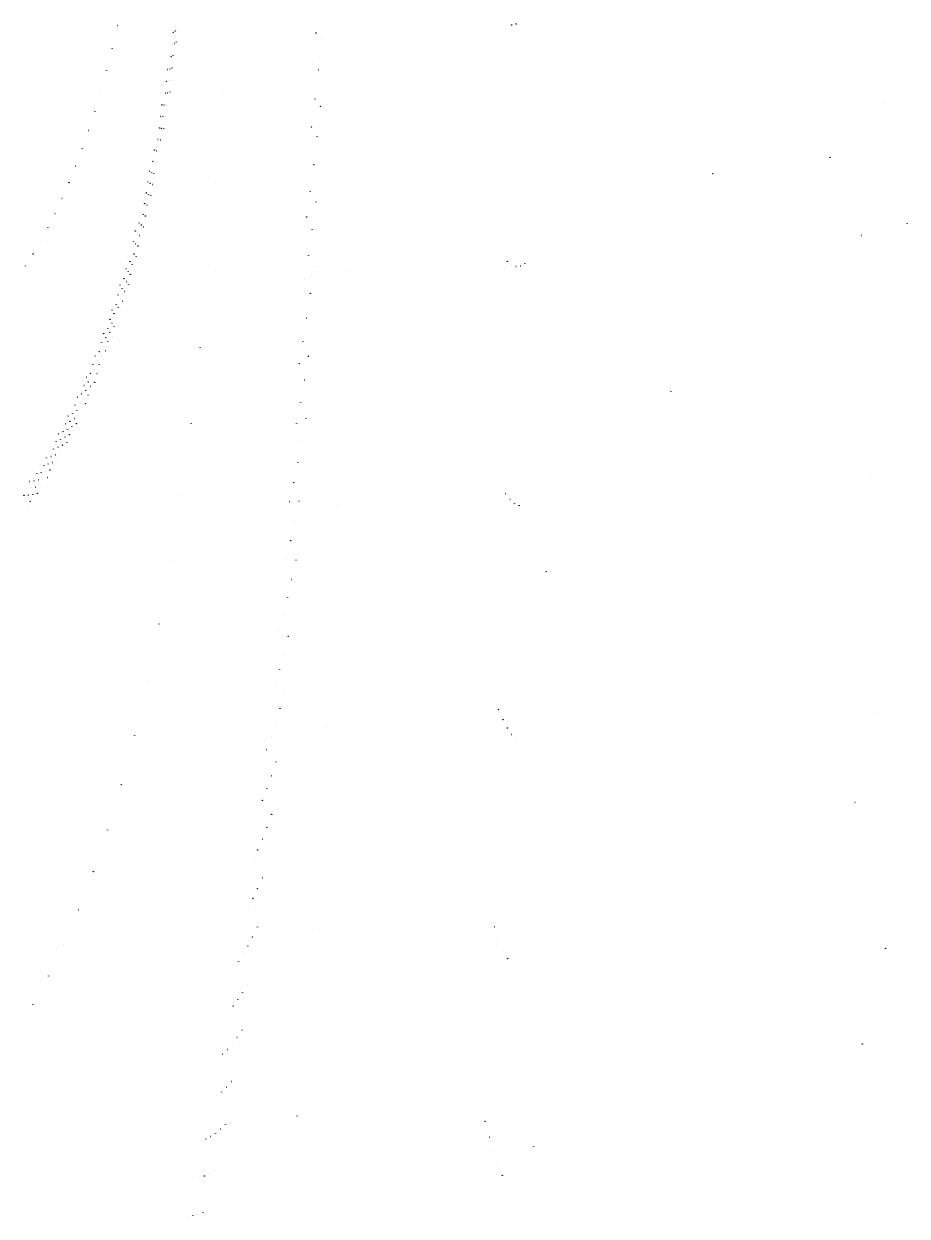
# Model space of a CAD drawing. Header units: millimetres. Extents: x -303 to 487, y -6672 to 12151.
# Drawn here: x 8.4 to 116.2, y -198.1 to -52.7 of the extents above; entities that cross this region are included whole.
import ezdxf

# ---------------------------------------------------------------- set-up
doc = ezdxf.new("R2010")
doc.units = ezdxf.units.MM
for name, color, linetype in [('Orb_10_28_1.00810_1000', 10, 'Continuous'), ('Orb_10_28_1.00891_1000', 1, 'Continuous'), ('Orb_10_28_1.00892_1000', 2, 'Continuous'), ('Orb_10_28_1.00893_1000', 3, 'Continuous'), ('Orb_10_28_1.00894_1000', 4, 'Continuous'), ('Orb_10_28_1.00895_1000', 5, 'Continuous'), ('Orb_10_28_1.00896_1000', 6, 'Continuous'), ('Orb_10_28_1.00897_1000', 7, 'Continuous'), ('Orb_10_28_1.00898_1000', 8, 'Continuous'), ('Orb_10_28_1.00899_1000', 9, 'Continuous')]:
    doc.layers.add(name, color=color, linetype=linetype)

msp = doc.modelspace()

# ---------------------------------------------------------------- linework, layer by layer
at = {"layer": 'Orb_10_28_1.00810_1000'}
for centre in [(19.81, -52.94, 188.63), (19.17, -55.73, 188.43), (18.49, -58.4, 188.22), (17.79, -60.96, 187.99), (32.59, -60.99, 379.26), (17.06, -63.41, 187.76), (16.31, -65.74, 187.53), (15.53, -67.97, 187.3), (106.74, -69.02, -2839.3), (14.73, -70.09, 187.1), (13.91, -72.11, 186.92), (31.82, -71.96, 379), (13.07, -74.04, 186.77), (12.21, -75.86, 186.65), (116.15, -77.06, 1607.21), (11.34, -77.6, 186.59), (10.44, -79.24, 186.57), (9.53, -80.8, 186.62), (8.61, -82.28, 186.72), (30.93, -82.38, 378.42), (47.77, -82.91, 641.09), (29.92, -92.24, 377.54), (28.81, -101.51, 376.43), (27.6, -110.22, 375.12), (46.71, -111.64, 640), (26.3, -118.35, 373.68), (72.11, -119.55, 1012.7), (24.91, -125.94, 372.16), (23.44, -132.98, 370.6), (21.9, -139.5, 369.05), (45.33, -138.44, 637.52), (20.29, -145.52, 367.57), (18.61, -151.06, 366.19), (16.88, -156.14, 364.96), (15.1, -160.79, 363.91), (43.66, -163.22, 633.85), (13.28, -165.02, 363.1), (11.41, -168.86, 362.54), (9.5, -172.32, 362.27), (41.72, -185.95, 629.21), (70.57, -189.64, 1008.36)]:
    msp.add_circle(centre, 0.01, dxfattribs=at)
at = {"layer": 'Orb_10_28_1.00891_1000'}
for centre in [(26.61, -53.77, 219.01), (43.65, -57.37, 466.01), (25.96, -58.3, 218.72), (25.25, -62.63, 218.35), (24.5, -66.76, 217.89), (23.71, -70.7, 217.38), (22.88, -74.45, 216.81), (42.91, -76.3, 466.01), (22, -78.01, 216.22), (21.09, -81.4, 215.6), (67.38, -81.7, 831.72), (20.14, -84.61, 214.98), (19.16, -87.65, 214.37), (18.14, -90.52, 213.79), (17.1, -93.25, 213.24), (41.98, -94.19, 465.16), (16.03, -95.82, 212.74), (14.93, -98.26, 212.3), (87.32, -97.6, -2482.73), (13.81, -100.56, 211.94), (12.66, -102.73, 211.66), (11.5, -104.78, 211.48), (10.31, -106.72, 211.4), (9.11, -108.55, 211.44), (40.84, -110.99, 463.54), (39.52, -126.68, 461.27), (66.32, -136.37, 830.57), (38.03, -141.24, 458.47), (36.38, -154.7, 455.24), (34.59, -167.07, 451.71), (32.66, -178.4, 448), (64.67, -186.58, 825.48), (30.61, -188.74, 444.2), (28.45, -198.14, 440.44)]:
    msp.add_circle(centre, 0.01, dxfattribs=at)
at = {"layer": 'Orb_10_28_1.00892_1000'}
for centre in [(67.92, -52.88, 833.33), (26.49, -55.26, 219.32), (25.82, -59.75, 219), (25.1, -64.04, 218.6), (43.51, -65.33, 467.28), (24.33, -68.13, 218.12), (92.44, -71.02, -2546.27), (23.53, -72.03, 217.58), (22.68, -75.74, 217), (21.79, -79.27, 216.39), (20.86, -82.61, 215.77), (42.69, -83.95, 466.92), (19.9, -85.78, 215.14), (18.91, -88.78, 214.53), (17.88, -91.62, 213.95), (16.83, -94.31, 213.41), (15.74, -96.85, 212.92), (14.64, -99.25, 212.5), (13.5, -101.52, 212.16), (41.67, -101.51, 465.73), (12.35, -103.66, 211.9), (11.17, -105.69, 211.75), (9.98, -107.6, 211.7), (8.76, -109.4, 211.77), (67.19, -110.02, 834.32), (40.45, -117.95, 463.81), (39.06, -133.26, 461.29), (37.5, -147.44, 458.27), (109.8, -147.71, 1427.59), (35.78, -160.51, 454.87), (65.83, -162.87, 831.1), (33.92, -172.51, 451.22), (31.94, -183.48, 447.42), (29.83, -193.47, 443.59)]:
    msp.add_circle(centre, 0.01, dxfattribs=at)
at = {"layer": 'Orb_10_28_1.00893_1000'}
for centre in [(44.04, -53.85, 468.23), (26.36, -56.75, 219.62), (25.67, -61.2, 219.28), (24.94, -65.45, 218.84), (24.16, -69.5, 218.34), (23.34, -73.36, 217.78), (43.34, -73.2, 468.4), (22.47, -77.02, 217.19), (110.56, -78.56, 1431.66), (21.57, -80.51, 216.56), (67.9, -82.14, 837.04), (20.63, -83.81, 215.93), (19.66, -86.94, 215.3), (18.65, -89.91, 214.69), (42.44, -91.5, 467.68), (17.61, -92.71, 214.12), (16.55, -95.36, 213.59), (15.46, -97.87, 213.11), (14.34, -100.24, 212.71), (13.19, -102.48, 212.39), (12.03, -104.59, 212.15), (10.84, -106.58, 212.03), (9.64, -108.47, 212.01), (41.33, -108.7, 466.17), (8.42, -110.24, 212.12), (40.04, -124.77, 463.97), (66.85, -137.6, 835.86), (38.57, -139.7, 461.2), (36.93, -153.5, 457.98), (35.15, -166.19, 454.43), (33.23, -177.82, 450.67), (31.19, -188.43, 446.81), (65.18, -188.51, 830.65), (29.03, -198.08, 442.96)]:
    msp.add_circle(centre, 0.01, dxfattribs=at)
at = {"layer": 'Orb_10_28_1.00894_1000'}
for centre in [(26.88, -53.62, 220.19), (68.45, -52.75, 838.64), (26.23, -58.23, 219.91), (43.92, -61.93, 469.58), (25.52, -62.64, 219.54), (24.78, -66.84, 219.08), (23.98, -70.85, 218.55), (23.14, -74.67, 217.98), (22.27, -78.3, 217.36), (43.14, -80.97, 469.37), (21.35, -81.74, 216.73), (20.4, -85, 216.09), (19.41, -88.09, 215.46), (18.39, -91.02, 214.86), (17.34, -93.79, 214.29), (16.27, -96.41, 213.76), (15.16, -98.88, 213.3), (42.15, -98.94, 468.3), (14.03, -101.22, 212.92), (12.88, -103.42, 212.62), (11.71, -105.51, 212.41), (10.51, -107.48, 212.31), (9.3, -109.33, 212.33), (67.72, -110.75, 839.66), (40.96, -115.77, 466.48), (39.59, -131.47, 464.02), (38.05, -146.01, 461.02), (36.35, -159.42, 457.62), (66.35, -164.37, 836.36), (34.5, -171.74, 453.93), (110.69, -177.15, 1439.81), (32.52, -183, 450.08), (30.42, -193.25, 446.17)]:
    msp.add_circle(centre, 0.01, dxfattribs=at)
at = {"layer": 'Orb_10_28_1.00895_1000'}
for centre in [(26.76, -55.13, 220.51), (26.09, -59.7, 220.2), (25.37, -64.06, 219.79), (24.61, -68.23, 219.3), (43.77, -69.92, 470.77), (23.8, -72.2, 218.76), (22.95, -75.97, 218.16), (22.05, -79.56, 217.54), (68.44, -82.33, 842.39), (21.13, -82.96, 216.9), (20.16, -86.19, 216.25), (42.9, -88.64, 470.2), (19.16, -89.24, 215.62), (18.13, -92.13, 215.02), (17.07, -94.86, 214.45), (15.98, -97.44, 213.94), (14.87, -99.88, 213.5), (13.73, -102.19, 213.13), (12.57, -104.37, 212.85), (11.38, -106.42, 212.67), (41.82, -106.25, 468.8), (10.18, -108.36, 212.61), (111.6, -107.79, 1445.42), (8.95, -110.19, 212.66), (40.56, -122.72, 466.68), (39.11, -138.03, 463.96), (67.38, -138.62, 841.2), (37.5, -152.18, 460.75), (35.73, -165.21, 457.19), (33.82, -177.14, 453.38), (31.78, -188.04, 449.46), (65.7, -190.26, 835.88), (29.63, -197.95, 445.52)]:
    msp.add_circle(centre, 0.01, dxfattribs=at)
at = {"layer": 'Orb_10_28_1.00896_1000'}
for centre in [(26.63, -56.63, 220.82), (44.32, -58.34, 471.84), (25.95, -61.16, 220.47), (25.21, -65.48, 220.03), (24.43, -69.61, 219.52), (23.61, -73.54, 218.96), (22.74, -77.27, 218.34), (43.58, -77.81, 471.81), (21.84, -80.81, 217.71), (20.9, -84.17, 217.06), (19.92, -87.36, 216.41), (18.91, -90.37, 215.78), (17.87, -93.22, 215.18), (16.79, -95.92, 214.62), (42.63, -96.2, 470.88), (15.69, -98.47, 214.13), (14.57, -100.88, 213.7), (13.42, -103.15, 213.35), (12.25, -105.3, 213.1), (11.05, -107.33, 212.95), (9.84, -109.24, 212.91), (8.61, -111.04, 213), (68.26, -111.25, 845.03), (41.47, -113.44, 469.16), (40.12, -129.53, 466.76), (38.6, -144.45, 463.8), (36.92, -158.21, 460.4), (66.88, -165.66, 841.69), (35.08, -170.85, 456.69), (33.11, -182.42, 452.78), (31.02, -192.95, 448.8)]:
    msp.add_circle(centre, 0.01, dxfattribs=at)
at = {"layer": 'Orb_10_28_1.00897_1000'}
for centre in [(27.15, -53.43, 221.39), (26.5, -58.12, 221.11), (25.8, -62.61, 220.73), (25.05, -66.89, 220.27), (44.19, -66.45, 473.11), (24.26, -70.98, 219.73), (23.42, -74.86, 219.15), (22.54, -78.55, 218.52), (21.62, -82.06, 217.87), (68.98, -82.26, 847.78), (20.66, -85.38, 217.21), (43.36, -85.6, 472.7), (19.67, -88.52, 216.56), (18.65, -91.5, 215.94), (17.6, -94.31, 215.34), (16.51, -96.97, 214.8), (15.4, -99.49, 214.31), (14.27, -101.86, 213.9), (13.11, -104.11, 213.58), (42.32, -103.63, 471.43), (11.92, -106.23, 213.35), (10.72, -108.22, 213.23), (9.5, -110.11, 213.22), (41.08, -120.51, 469.4), (39.66, -136.21, 466.73), (112.59, -136.77, 1458.74), (67.92, -139.41, 846.58), (38.06, -150.73, 463.55), (36.31, -164.1, 459.98), (34.41, -176.36, 456.14), (32.38, -187.55, 452.15), (66.23, -191.81, 841.17), (30.24, -197.73, 448.13)]:
    msp.add_circle(centre, 0.01, dxfattribs=at)
at = {"layer": 'Orb_10_28_1.00898_1000'}
for centre in [(27.03, -54.95, 221.71), (44.72, -54.56, 474.08), (26.37, -59.61, 221.4), (113.28, -62.29, 1461.89), (25.65, -64.05, 220.99), (24.88, -68.3, 220.5), (24.07, -72.34, 219.94), (44.02, -74.46, 474.23), (23.22, -76.18, 219.33), (22.33, -79.83, 218.69), (21.4, -83.29, 218.03), (20.43, -86.57, 217.37), (19.42, -89.68, 216.72), (18.39, -92.61, 216.09), (43.1, -93.28, 473.45), (17.32, -95.39, 215.51), (16.23, -98.02, 214.97), (15.11, -100.5, 214.5), (13.96, -102.84, 214.11), (12.79, -105.06, 213.81), (11.6, -107.15, 213.6), (10.39, -109.12, 213.51), (9.16, -110.98, 213.54), (41.98, -110.95, 471.84), (68.81, -111.5, 850.45), (40.66, -127.44, 469.52), (39.16, -142.75, 466.6), (37.49, -156.88, 463.22), (67.43, -166.74, 847.07), (35.68, -169.86, 459.48), (33.72, -181.73, 455.53), (31.63, -192.55, 451.48)]:
    msp.add_circle(centre, 0.01, dxfattribs=at)
at = {"layer": 'Orb_10_28_1.00899_1000'}
for centre in [(26.91, -56.47, 222.02), (26.23, -61.08, 221.67), (44.61, -62.79, 475.43), (25.49, -65.49, 221.23), (24.71, -69.69, 220.71), (23.89, -73.69, 220.14), (23.02, -77.49, 219.51), (22.11, -81.09, 218.86), (43.82, -82.38, 475.2), (69.53, -81.94, 853.19), (21.17, -84.51, 218.19), (20.19, -87.75, 217.52), (19.17, -90.82, 216.87), (18.12, -93.72, 216.25), (17.05, -96.46, 215.67), (15.94, -99.06, 215.15), (14.81, -101.5, 214.69), (42.81, -100.84, 474.06), (13.65, -103.81, 214.32), (12.47, -106, 214.04), (11.27, -108.06, 213.87), (10.05, -110, 213.81), (8.81, -111.84, 213.87), (41.6, -118.14, 472.13), (40.21, -134.24, 469.53), (68.47, -139.97, 852.02), (38.63, -149.15, 466.38), (36.9, -162.88, 462.8), (113.54, -165.48, 1471.64), (35.01, -175.47, 458.93), (33, -186.96, 454.89), (66.78, -193.17, 846.53), (30.85, -197.42, 450.79)]:
    msp.add_circle(centre, 0.01, dxfattribs=at)

doc.saveas('drawing.dxf')
